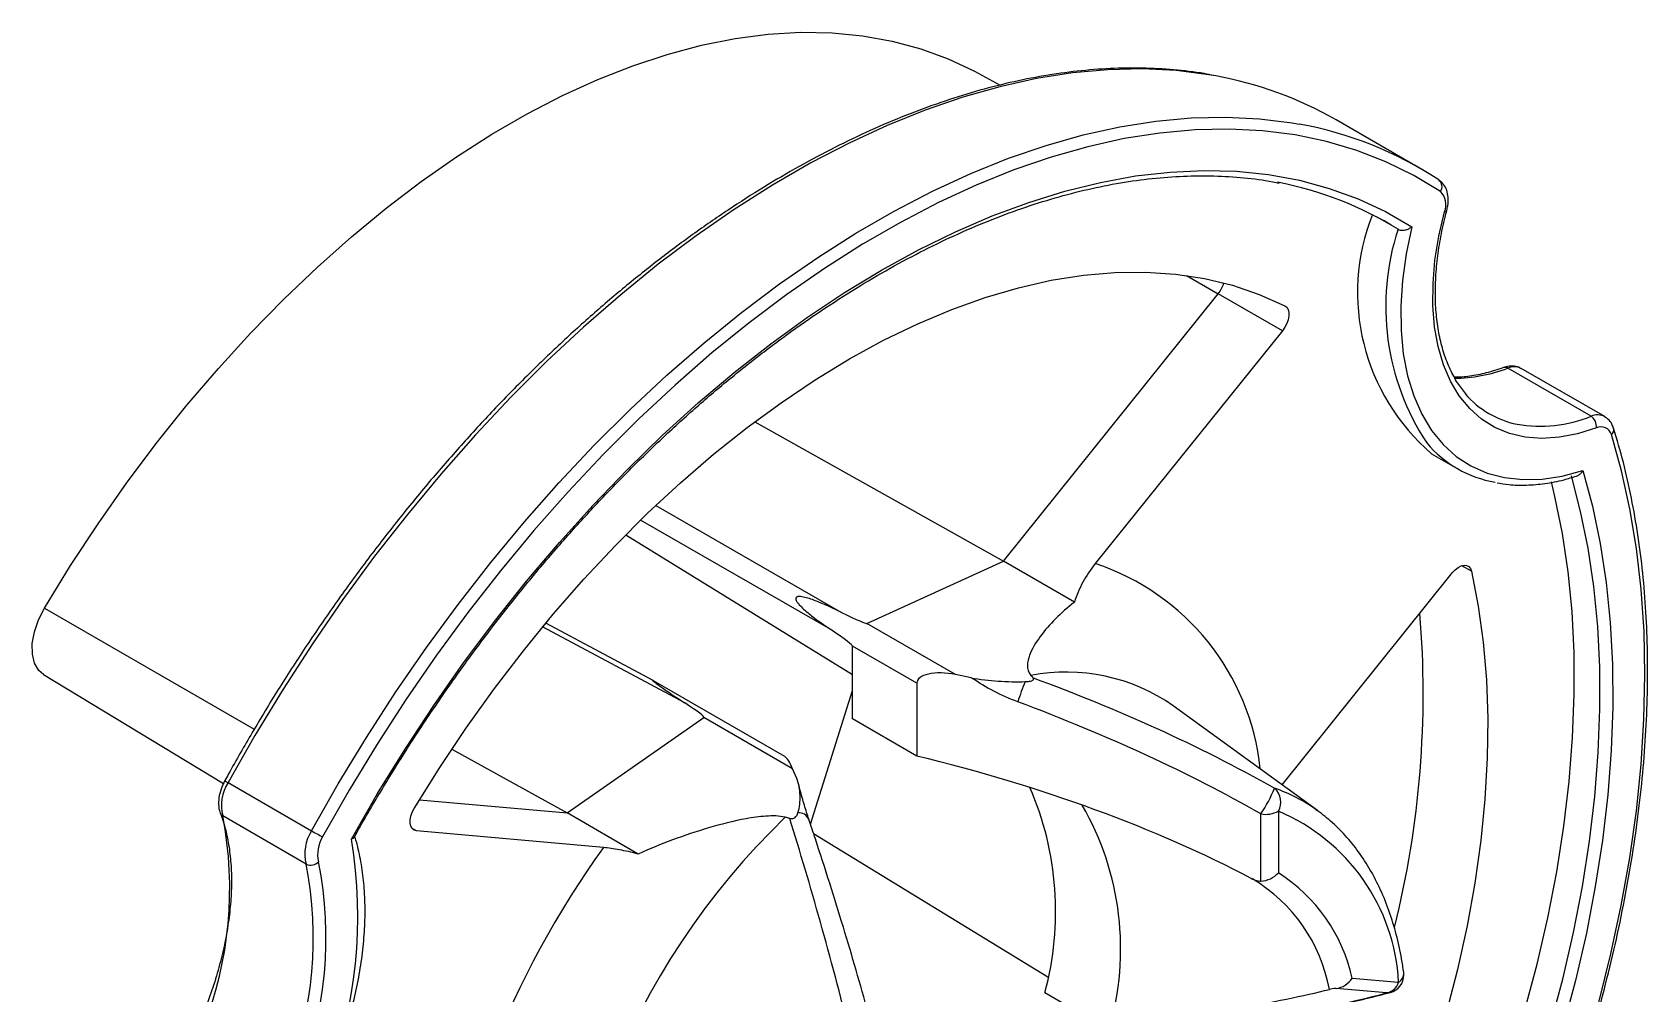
# Model space of a CAD drawing. Header units: millimetres. Extents: x 2517 to 4431, y 863 to 2540.
# Drawn here: x 3547.73 to 3565.54, y 1248.81 to 1259.41 of the extents above; entities that cross this region are included whole.
import ezdxf

# ---------------------------------------------------------------- set-up
doc = ezdxf.new("R2010")
doc.units = ezdxf.units.MM

msp = doc.modelspace()

# ---------------------------------------------------------------- linework, layer by layer
at = {"color": 7, "linetype": 'Continuous', "lineweight": 25}
for p, q in [((3558.1171, 1258.981), (3558.3995, 1258.8259)), ((3563.0216, 1257.9133), (3562.1023, 1258.4439)), ((3562.7859, 1257.2383), (3562.555, 1257.3716)), ((3558.4363, 1253.5815), (3560.805, 1256.5283)), ((3561.5122, 1256.12), (3560.805, 1256.5283)), ((3561.5122, 1256.12), (3559.4489, 1253.5534)), ((3564.9135, 1255.1771), (3563.9943, 1255.7077)), ((3565.0634, 1255.1731), (3564.1442, 1255.7038)), ((3555.6975, 1255.1177), (3558.4363, 1253.5815)), ((3563.1564, 1254.7637), (3563.4392, 1254.6004)), ((3554.2752, 1253.8716), (3556.7746, 1252.3313)), ((3556.9308, 1252.8951), (3558.4363, 1253.5815)), ((3559.2199, 1253.1291), (3558.4363, 1253.5815)), ((3561.5071, 1251.1166), (3563.386, 1253.4539)), ((3554.5756, 1252.2651), (3553.3926, 1252.8986)), ((3557.9084, 1252.3307), (3556.9308, 1252.8951)), ((3557.4817, 1252.2343), (3556.7746, 1252.6425)), ((3556.7746, 1252.3313), (3556.7746, 1252.6425)), ((3547.8555, 1252.3323), (3549.8389, 1251.1301)), ((3556.0271, 1251.4272), (3554.5804, 1252.2624)), ((3556.7746, 1251.8414), (3556.7746, 1252.3313)), ((3557.4817, 1252.2343), (3557.4817, 1251.4332)), ((3558.0825, 1252.2961), (3557.9084, 1252.3307)), ((3556.3098, 1250.6813), (3556.7746, 1252.155)), ((3561.8986, 1250.8321), (3560.3088, 1251.9872)), ((3553.6279, 1250.8057), (3555.1334, 1251.8575)), ((3556.1111, 1251.2932), (3555.1334, 1251.8575)), ((3557.4817, 1251.4332), (3556.7746, 1251.8414)), ((3552.3557, 1251.5083), (3553.6279, 1250.8057)), ((3556.1577, 1251.185), (3556.1111, 1251.2932)), ((3549.8907, 1251.1399), (3550.8099, 1250.6092)), ((3554.4116, 1250.3533), (3553.6279, 1250.8057)), ((3561.2739, 1250.0552), (3561.2739, 1250.7948)), ((3561.4671, 1250.8247), (3561.4671, 1250.1441)), ((3561.8805, 1250.845), (3561.8986, 1250.8321)), ((3550.7509, 1250.242), (3549.8317, 1250.7726)), ((3554.0295, 1250.4248), (3551.9663, 1250.6093)), ((3556.3438, 1250.5795), (3558.927, 1248.998)), ((3561.1629, 1250.087), (3561.1787, 1250.0781)), ((3562.6601, 1248.8225), (3562.1054, 1248.8721)), ((3562.2817, 1248.9851), (3562.792, 1248.9395)), ((3558.8936, 1248.8263), (3559.6007, 1248.4181))]:
    msp.add_line(p, q, dxfattribs=at)
at = {"color": 8, "linetype": 'Continuous', "lineweight": 25}
for p, q in [((3560.454, 1256.7283), (3560.805, 1256.5283)), ((3554.604, 1254.1928), (3556.6508, 1253.0159)), ((3556.5336, 1252.8264), (3554.4369, 1254.0321)), ((3563.5945, 1253.4696), (3563.4885, 1253.5308)), ((3547.866, 1253.0631), (3550.179, 1251.7293)), ((3554.923, 1252.0184), (3553.3577, 1252.8566)), ((3551.999, 1250.9514), (3553.6279, 1250.8057)), ((3551.9663, 1250.6093), (3551.9145, 1250.6392)), ((3562.7018, 1248.8278), (3562.6601, 1248.8225))]:
    msp.add_line(p, q, dxfattribs=at)
at = {"color": 7, "linetype": 'Continuous', "lineweight": 25, "flags": 128}
for points in [[(3547.866, 1253.0631), (3548.1548, 1253.5331), (3548.4571, 1253.9928), (3548.7719, 1254.4411), (3549.0985, 1254.8765), (3549.4358, 1255.298), (3549.7831, 1255.7044), (3550.1392, 1256.0945), (3550.5033, 1256.4672), (3550.8743, 1256.8215), (3551.2512, 1257.1565), (3551.6329, 1257.4712), (3552.0184, 1257.7647), (3552.4066, 1258.0363), (3552.7964, 1258.285), (3553.1867, 1258.5104), (3553.5765, 1258.7117), (3553.9647, 1258.8883), (3554.3502, 1259.0399), (3554.7319, 1259.1659), (3555.1088, 1259.266), (3555.4798, 1259.34), (3555.8438, 1259.3876), (3556.2, 1259.4088), (3556.5472, 1259.4033), (3556.8846, 1259.3714), (3557.2112, 1259.3129), (3557.526, 1259.2282), (3557.8283, 1259.1175), (3558.1171, 1258.981)], [(3563.2531, 1257.6552), (3562.9602, 1257.8319), (3562.6528, 1257.983), (3562.3317, 1258.108), (3561.9975, 1258.2068), (3561.6512, 1258.2789), (3561.2936, 1258.3243), (3560.9256, 1258.3428), (3560.5481, 1258.3344), (3560.162, 1258.2991), (3559.7683, 1258.237), (3559.368, 1258.1482), (3558.9621, 1258.033), (3558.5515, 1257.8917), (3558.1373, 1257.7245), (3557.7205, 1257.532), (3557.3022, 1257.3146), (3556.8833, 1257.0728), (3556.465, 1256.8072), (3556.0482, 1256.5186), (3555.634, 1256.2075), (3555.2235, 1255.8748), (3554.8175, 1255.5213), (3554.4172, 1255.1479), (3554.0235, 1254.7554), (3553.6375, 1254.345), (3553.26, 1253.9175), (3552.8919, 1253.4741), (3552.5343, 1253.0159), (3552.188, 1252.5439), (3551.8539, 1252.0594), (3551.5327, 1251.5635), (3551.2253, 1251.0575), (3550.9324, 1250.5426)], [(3551.249, 1250.5182), (3551.5378, 1251.0186), (3551.8409, 1251.5099), (3552.1575, 1251.9908), (3552.4867, 1252.4601), (3552.8278, 1252.9167), (3553.1798, 1253.3593), (3553.5419, 1253.7868), (3553.9131, 1254.1981), (3554.2924, 1254.5921), (3554.679, 1254.9679), (3555.0717, 1255.3244), (3555.4697, 1255.6608), (3555.8718, 1255.9762), (3556.277, 1256.2697), (3556.6844, 1256.5407), (3557.0928, 1256.7884), (3557.5012, 1257.0122), (3557.9085, 1257.2116), (3558.3137, 1257.3859), (3558.7159, 1257.5348), (3559.1138, 1257.6578), (3559.5065, 1257.7548), (3559.8931, 1257.8253), (3560.2725, 1257.8693), (3560.6437, 1257.8865), (3561.0057, 1257.8771), (3561.3577, 1257.8409), (3561.6988, 1257.7782), (3562.0281, 1257.689), (3562.3446, 1257.5735), (3562.6477, 1257.4322), (3562.9365, 1257.2653)], [(3564.9717, 1255.0486), (3564.7655, 1254.9844), (3564.5648, 1254.9461), (3564.3715, 1254.934), (3564.1874, 1254.9484), (3564.0143, 1254.9889), (3563.8537, 1255.0553), (3563.7071, 1255.147), (3563.576, 1255.2631), (3563.4614, 1255.4024), (3563.3646, 1255.5638), (3563.2863, 1255.7457), (3563.2274, 1255.9464), (3563.1884, 1256.164), (3563.1696, 1256.3966), (3563.1712, 1256.6419), (3563.1932, 1256.8976), (3563.2354, 1257.1615), (3563.2974, 1257.4309)], [(3562.9365, 1257.2653), (3562.8747, 1256.9665), (3562.8343, 1256.6746), (3562.8156, 1256.3921), (3562.8188, 1256.1214), (3562.8438, 1255.8648), (3562.8904, 1255.6245), (3562.9583, 1255.4026), (3563.0468, 1255.2011), (3563.1552, 1255.0215), (3563.2826, 1254.8656), (3563.4279, 1254.7346), (3563.5897, 1254.6296), (3563.7668, 1254.5515), (3563.9575, 1254.5011), (3564.1603, 1254.4788), (3564.3735, 1254.4847), (3564.5951, 1254.5187), (3564.8233, 1254.5807)], [(3551.9405, 1250.8553), (3552.2231, 1251.3069), (3552.5187, 1251.748), (3552.8264, 1252.1775), (3553.1454, 1252.594), (3553.4747, 1252.9964), (3553.8133, 1253.3836), (3554.1604, 1253.7544), (3554.5149, 1254.1078), (3554.8757, 1254.4426), (3555.242, 1254.7581), (3555.6125, 1255.0533), (3555.9863, 1255.3272), (3556.3622, 1255.5792), (3556.7392, 1255.8086), (3557.1162, 1256.0145), (3557.4922, 1256.1966), (3557.8659, 1256.3541), (3558.2364, 1256.4868), (3558.6027, 1256.5942), (3558.9635, 1256.6759), (3559.318, 1256.7318), (3559.6651, 1256.7618), (3560.0038, 1256.7656), (3560.333, 1256.7434), (3560.652, 1256.6951), (3560.9597, 1256.6209), (3561.2553, 1256.521), (3561.5379, 1256.3958)], [(3561.5379, 1256.3958), (3561.5592, 1256.3791), (3561.5741, 1256.3538), (3561.5818, 1256.3213), (3561.582, 1256.2833), (3561.5744, 1256.2419), (3561.5597, 1256.1994), (3561.5386, 1256.158), (3561.5122, 1256.12)], [(3564.999, 1248.718), (3565.1326, 1249.2535), (3565.2462, 1249.7847), (3565.3396, 1250.3101), (3565.4126, 1250.8285), (3565.4649, 1251.3386), (3565.4965, 1251.8391), (3565.5073, 1252.3289), (3565.4973, 1252.8066), (3565.4664, 1253.2711), (3565.4148, 1253.7213), (3565.3425, 1254.156), (3565.2498, 1254.5742), (3565.1369, 1254.9748)], [(3564.8233, 1254.5807), (3564.9291, 1254.1862), (3565.0148, 1253.7744), (3565.0801, 1253.3464), (3565.1249, 1252.9034), (3565.1491, 1252.4465), (3565.1526, 1251.9768), (3565.1355, 1251.4955), (3565.0976, 1251.0039), (3565.0392, 1250.5033), (3564.9604, 1249.9949), (3564.8614, 1249.4801), (3564.7424, 1248.9601), (3564.6038, 1248.4363)], [(3564.1815, 1248.622), (3564.3184, 1249.138), (3564.4362, 1249.6502), (3564.5344, 1250.1575), (3564.6129, 1250.6585), (3564.6714, 1251.1519), (3564.7097, 1251.6366), (3564.7279, 1252.1112), (3564.7258, 1252.5746), (3564.7035, 1253.0256), (3564.661, 1253.4631), (3564.5984, 1253.8859), (3564.5158, 1254.2929), (3564.4764, 1254.4545)], [(3564.4643, 1248.4588), (3564.6013, 1248.9747), (3564.719, 1249.4869), (3564.8172, 1249.9942), (3564.8957, 1250.4952), (3564.9542, 1250.9886), (3564.9926, 1251.4733), (3565.0108, 1251.9479), (3565.0087, 1252.4113), (3564.9863, 1252.8623), (3564.9438, 1253.2998), (3564.8812, 1253.7226), (3564.7987, 1254.1297), (3564.6964, 1254.52)], [(3563.5945, 1253.4696), (3563.6695, 1253.0861), (3563.7245, 1252.687), (3563.7595, 1252.2736), (3563.7744, 1251.847), (3563.769, 1251.4084), (3563.7434, 1250.9591), (3563.6977, 1250.5004), (3563.632, 1250.0336), (3563.5464, 1249.5601), (3563.4414, 1249.0811), (3563.317, 1248.5982)], [(3563.386, 1253.4539), (3563.4162, 1253.4864), (3563.4487, 1253.5117), (3563.4816, 1253.5284), (3563.5131, 1253.5356), (3563.5416, 1253.5329), (3563.5654, 1253.5205), (3563.5834, 1253.499), (3563.5945, 1253.4696)], [(3547.8555, 1252.3323), (3547.8031, 1252.3772), (3547.757, 1252.4559), (3547.7331, 1252.5568), (3547.7326, 1252.6745), (3547.7556, 1252.8027), (3547.8009, 1252.9346), (3547.866, 1253.0631)], [(3551.9663, 1250.6093), (3551.9399, 1250.6168), (3551.9187, 1250.6338), (3551.904, 1250.6593), (3551.8965, 1250.692), (3551.8966, 1250.7301), (3551.9043, 1250.7715), (3551.9192, 1250.814), (3551.9405, 1250.8553)]]:
    msp.add_lwpolyline(points, dxfattribs=at)
at = {"color": 8, "linetype": 'Continuous', "lineweight": 25, "flags": 128}
for points in [[(3560.7771, 1258.9275), (3560.6995, 1258.9411), (3560.3389, 1258.9869), (3559.9678, 1259.0056), (3559.5871, 1258.9971), (3559.1978, 1258.9615), (3558.8008, 1258.8989), (3558.3972, 1258.8094), (3557.9878, 1258.6932), (3557.5738, 1258.5507), (3557.1561, 1258.3821), (3556.7358, 1258.188), (3556.314, 1257.9687), (3555.8916, 1257.7249), (3555.4698, 1257.4571), (3555.0495, 1257.166), (3554.6318, 1256.8523), (3554.2178, 1256.5168), (3553.8084, 1256.1603), (3553.4048, 1255.7838), (3553.0078, 1255.3881), (3552.6185, 1254.9742), (3552.2378, 1254.5431), (3551.8667, 1254.096), (3551.5061, 1253.6339), (3551.1569, 1253.1579), (3550.8199, 1252.6693), (3550.496, 1252.1693), (3550.186, 1251.659), (3549.8907, 1251.1399)], [(3550.8099, 1250.6092), (3551.1053, 1251.1284), (3551.4153, 1251.6386), (3551.7391, 1252.1387), (3552.0761, 1252.6273), (3552.4253, 1253.1032), (3552.7859, 1253.5653), (3553.157, 1254.0124), (3553.5377, 1254.4435), (3553.927, 1254.8574), (3554.324, 1255.2531), (3554.7277, 1255.6297), (3555.137, 1255.9861), (3555.5511, 1256.3216), (3555.9687, 1256.6353), (3556.389, 1256.9264), (3556.8109, 1257.1942), (3557.2332, 1257.4381), (3557.6551, 1257.6573), (3558.0754, 1257.8515), (3558.493, 1258.02), (3558.9071, 1258.1625), (3559.3164, 1258.2787), (3559.7201, 1258.3682), (3560.1171, 1258.4308), (3560.5064, 1258.4664), (3560.8871, 1258.4749), (3561.2582, 1258.4562), (3561.6188, 1258.4105), (3561.6978, 1258.3966)], [(3563.2974, 1257.4309), (3563.309, 1257.4338), (3563.3175, 1257.4381), (3563.3224, 1257.4438), (3563.3234, 1257.4462)]]:
    msp.add_lwpolyline(points, dxfattribs=at)
at = {"color": 7, "linetype": 'Continuous', "lineweight": 25}
for centre, radius, start, end in [((3560.0391, 1254.8473), 4.1464, 60.15959, 79.74793), ((3560.9676, 1254.346), 4.1158, 56.58511, 79.78024), ((3560.7289, 1253.923), 3.9016, 58.18288, 79.23262), ((3563.1809, 1257.709), 0.09, 323.32042, 53.73584), ((3563.1105, 1257.5105), 0.2032, 336.92784, 45.41061), ((3564.682, 1256.5414), 2.3426, 158.45758, 229.36451), ((3560.5426, 1256.7393), 0.3368, 321.19114, 343.99173), ((3564.3, 1256.0917), 1.0217, 220.95843, 258.57819), ((3564.8386, 1255.0657), 0.1342, 352.68658, 56.07036), ((3565.0241, 1254.944), 0.117, 15.28405, 116.56771), ((3564.0756, 1255.7028), 1.272, 220.08433, 260.01613), ((3552.3672, 1252.1246), 10.696, 346.03087, 4.73222), ((3561.3924, 1251.1176), 2.9433, 157.30708, 161.93023), ((3550.287, 1250.8878), 0.4696, 147.53839, 194.19259), ((3555.5745, 1249.7198), 3.4373, 344.93362, 23.41568), ((3559.91, 1251.7085), 1.6416, 326.17958, 337.38756), ((3561.2909, 1250.9254), 0.2029, 330.23068, 48.46929), ((3556.5574, 1249.309), 3.1711, 343.68293, 29.95048), ((3561.326, 1251.0973), 0.307, 260.2289, 297.35717), ((3560.6292, 1248.8276), 2.1658, 2.96182, 67.23952), ((3545.6993, 1249.9735), 4.2089, 306.64403, 10.94461), ((3561.7085, 1244.8569), 8.188, 133.88748, 183.70116), ((3546.2381, 1249.6649), 5.083, 307.92422, 9.66442), ((3551.2062, 1250.3571), 0.4696, 147.53839, 194.19259), ((3552.1568, 1252.9416), 2.6934, 239.99634, 242.962), ((3551.2296, 1250.3536), 0.3522, 147.53839, 194.19259), ((3546.641, 1249.4325), 4.3284, 306.47032, 11.11832), ((3550.8017, 1250.3514), 0.1207, 245.0979, 315.75098), ((3562.2847, 1244.4436), 10.1944, 144.07518, 173.51346), ((3546.6454, 1249.4324), 4.1846, 306.43397, 11.15467), ((3560.4749, 1248.581), 1.8514, 12.60626, 57.59509), ((3562.6506, 1249.0211), 0.2, 284.83607, 0), ((3562.6506, 1249.0211), 0.2, 0, 7.97918), ((3562.6267, 1248.993), 0.1738, 281.07468, 342.05894)]:
    msp.add_arc(centre, radius, start, end, dxfattribs=at)
at = {"color": 8, "linetype": 'Continuous', "lineweight": 25}
for centre, radius, start, end in [((3565.38, 1256.3885), 2.7298, 161.85992, 213.45191), ((3563.4011, 1257.24), 1.6431, 270.07077, 291.1627), ((3563.9642, 1255.6619), 0.0548, 56.77702, 108.04547), ((3564.0651, 1255.5479), 0.1748, 63.09211, 113.89294), ((3564.3556, 1256.5425), 1.475, 259.92962, 292.22301), ((3564.9844, 1255.021), 0.1714, 62.22828, 114.42392), ((3565.0947, 1255.0293), 0.0689, 307.80246, 13.73131), ((3558.6094, 1251.0169), 2.6718, 5.88528, 71.68721), ((3559.1289, 1250.2959), 2.0622, 55.09888, 100.87768), ((3549.9946, 1251.3457), 0.2306, 232.68605, 243.21157), ((3560.8513, 1249.3905), 1.7818, 54.7175, 71.20288), ((3549.8605, 1250.8252), 0.06, 201.52689, 241.26335), ((3556.1828, 1250.688), 0.119, 24.34, 95.65184), ((3560.2762, 1248.5433), 1.7811, 10.24666, 59.50841), ((3562.7274, 1249.0423), 0.1215, 302.16057, 3.08907)]:
    msp.add_arc(centre, radius, start, end, dxfattribs=at)
at = {"color": 7, "linetype": 'Continuous', "lineweight": 25}
for centre, major_axis, ratio, start_param, end_param in [((3548.814, 1257.4014), (8.1178, -4.5054), 0.013391, 6.0266319, 6.2732911), ((3548.814, 1257.4014), (7.9603, -4.7601), 0.0151123, 0.0090367, 0.2556959), ((3557.868, 1252.1746), (0.3852, -0.0721), 0.4107788, 1.5428166, 3.2183327), ((3547.0462, 1256.3809), (8.0881, -4.5224), 0.0166634, 6.2751127, 6.521772), ((3553.4794, 1248.7317), (11.0098, -2.0514), 0.4062791, 0.8626083, 1.1646979), ((3556.1003, 1251.1541), (-0.0873, 0.2759), 0.2019379, 5.1758749, 6.0659115), ((3555.8508, 1248.3649), (8.0095, -1.4985), 0.4102814, 0.9239104, 1.4429589), ((3555.778, 1248.4684), (7.0383, 0.7135), 0.072975, 5.2791394, 5.7981879), ((3553.8406, 1248.2177), (9.6616, 0.984), 0.0724335, 5.5530386, 5.8551281)]:
    msp.add_ellipse(centre, major_axis=major_axis, ratio=ratio, start_param=start_param, end_param=end_param, dxfattribs=at)
for points, knots in [([(3560.7553, 1258.9326), (3560.7198, 1258.94), (3560.5755, 1258.9698), (3560.3126, 1258.9983), (3559.9674, 1259.018), (3559.6132, 1259.0126), (3559.2516, 1258.9844), (3558.8833, 1258.9327), (3558.509, 1258.8578), (3558.1296, 1258.7598), (3557.746, 1258.6391), (3557.3589, 1258.4957), (3556.9692, 1258.3301), (3556.5777, 1258.1425), (3556.1853, 1257.9336), (3555.7927, 1257.7035), (3555.401, 1257.453), (3555.0107, 1257.1826), (3554.6229, 1256.8927), (3554.2383, 1256.5841), (3553.8576, 1256.2574), (3553.4818, 1255.9133), (3553.1116, 1255.5526), (3552.7477, 1255.176), (3552.391, 1254.7843), (3552.0422, 1254.3783), (3551.7019, 1253.959), (3551.3711, 1253.5272), (3551.0502, 1253.0837), (3550.74, 1252.6296), (3550.4412, 1252.1659), (3550.1595, 1251.7017), (3549.9668, 1251.3653), (3549.8687, 1251.1874), (3549.8549, 1251.1623)], [0, 0, 0, 0, 0.0106712, 0.0433582, 0.0760793, 0.108835, 0.1416237, 0.1744418, 0.2072852, 0.240149, 0.2730287, 0.30592, 0.3388195, 0.3717239, 0.4046309, 0.4375385, 0.4704449, 0.5033494, 0.5362513, 0.5691503, 0.6020463, 0.6349391, 0.667829, 0.700716, 0.7336003, 0.7664823, 0.7993622, 0.8322402, 0.8651168, 0.8979922, 0.9308667, 0.9637408, 0.9948854, 1, 1, 1, 1]), ([(3551.2828, 1250.5399), (3551.3051, 1250.5799), (3551.4145, 1250.7761), (3551.62, 1251.1237), (3551.9038, 1251.5785), (3552.1996, 1252.0239), (3552.5062, 1252.4592), (3552.823, 1252.8833), (3553.1493, 1253.2953), (3553.4843, 1253.6942), (3553.8273, 1254.0791), (3554.1775, 1254.4493), (3554.5341, 1254.8037), (3554.8963, 1255.1418), (3555.2632, 1255.4626), (3555.6341, 1255.7654), (3556.008, 1256.0497), (3556.3841, 1256.3147), (3556.7615, 1256.5599), (3557.1394, 1256.7847), (3557.517, 1256.9886), (3557.8933, 1257.1713), (3558.2675, 1257.3322), (3558.6387, 1257.4712), (3559.0062, 1257.5878), (3559.369, 1257.6819), (3559.7265, 1257.7532), (3560.0778, 1257.8017), (3560.4221, 1257.8271), (3560.7589, 1257.83), (3561.0866, 1257.808), (3561.3261, 1257.7797), (3561.453, 1257.7516), (3561.4771, 1257.7463)], [0, 0, 0, 0, 0.0086928, 0.0426105, 0.0765303, 0.1104495, 0.1443677, 0.1782845, 0.2121995, 0.2461123, 0.2800226, 0.31393, 0.3478341, 0.3817347, 0.4156314, 0.4495241, 0.4834127, 0.5172971, 0.5511775, 0.5850543, 0.6189282, 0.6528003, 0.6866718, 0.7205442, 0.75442, 0.7883025, 0.8221957, 0.8561045, 0.8900345, 0.9239916, 0.9579819, 0.9920109, 1, 1, 1, 1]), ([(3563.3234, 1257.4462), (3563.3273, 1257.4632), (3563.3387, 1257.5124), (3563.3417, 1257.5889), (3563.3256, 1257.668), (3563.2922, 1257.7345), (3563.2557, 1257.7645), (3563.2377, 1257.7793)], [0, 0, 0, 0, 0.1296242, 0.375118, 0.5953378, 0.8000205, 1, 1, 1, 1]), ([(3563.5454, 1255.4094), (3563.5141, 1255.4475), (3563.449, 1255.5268), (3563.3681, 1255.6723), (3563.2997, 1255.8382), (3563.2482, 1256.0209), (3563.2136, 1256.2184), (3563.1962, 1256.4295), (3563.1964, 1256.6523), (3563.2141, 1256.8851), (3563.2495, 1257.1259), (3563.2893, 1257.3144), (3563.3171, 1257.4218), (3563.3234, 1257.4462)], [0, 0, 0, 0, 0.0916963, 0.1910509, 0.2895397, 0.3874083, 0.4849056, 0.582222, 0.6794819, 0.7767427, 0.8740471, 0.9714155, 1, 1, 1, 1]), ([(3562.7859, 1257.2383), (3562.793, 1257.2342), (3562.8015, 1257.2311), (3562.8105, 1257.2293), (3562.8195, 1257.2274), (3562.8294, 1257.2267), (3562.8392, 1257.2272), (3562.8496, 1257.2276), (3562.8603, 1257.2292), (3562.8705, 1257.2318), (3562.8821, 1257.2348), (3562.8935, 1257.239), (3562.9039, 1257.2442), (3562.9153, 1257.2498), (3562.9259, 1257.2565), (3562.935, 1257.264), (3562.9355, 1257.2644), (3562.936, 1257.2648), (3562.9365, 1257.2653)], [0, 0, 0, 0, 0.00003020971, 0.00003020971, 0.00003020971, 0.00006030845, 0.00006030845, 0.00006030845, 0.00009198651, 0.00009198651, 0.00009198651, 0.00012784195, 0.00012784195, 0.00012784195, 0.00016695095, 0.00016695095, 0.00016695095, 0.00016908579, 0.00016908579, 0.00016908579, 0.00016908579]), ([(3563.9471, 1255.7139), (3563.9145, 1255.7024), (3563.8196, 1255.669), (3563.6666, 1255.6312), (3563.5189, 1255.6078), (3563.436, 1255.6082), (3563.4084, 1255.6084)], [0, 0, 0, 0, 0.1730183, 0.50363126, 0.83467583, 1, 1, 1, 1]), ([(3564.1441, 1255.6998), (3564.1353, 1255.706), (3564.1071, 1255.7257), (3564.0479, 1255.7338), (3563.9904, 1255.7285), (3563.9573, 1255.7173), (3563.9471, 1255.7139)], [0, 0, 0, 0, 0.15742, 0.504144, 0.8478979, 1, 1, 1, 1]), ([(3565.1616, 1255.0456), (3565.1557, 1255.0612), (3565.1414, 1255.0986), (3565.1088, 1255.1442), (3565.0757, 1255.1624), (3565.0628, 1255.1695)], [0, 0, 0, 0, 0.30439268, 0.73091609, 1, 1, 1, 1]), ([(3558.9703, 1239.0615), (3559.0372, 1239.1185), (3559.2311, 1239.2836), (3559.5485, 1239.5703), (3559.9203, 1239.9267), (3560.2858, 1240.2994), (3560.6444, 1240.6874), (3560.9953, 1241.0898), (3561.3378, 1241.5058), (3561.6711, 1241.9346), (3561.9946, 1242.3752), (3562.3075, 1242.8267), (3562.6092, 1243.2881), (3562.8991, 1243.7584), (3563.1766, 1244.2368), (3563.4411, 1244.722), (3563.6919, 1245.2132), (3563.9287, 1245.7093), (3564.1508, 1246.2092), (3564.3578, 1246.712), (3564.5493, 1247.2164), (3564.7249, 1247.7215), (3564.8841, 1248.2262), (3565.0267, 1248.7294), (3565.1523, 1249.2301), (3565.2607, 1249.7272), (3565.3515, 1250.2197), (3565.4247, 1250.7065), (3565.4801, 1251.1867), (3565.5175, 1251.6591), (3565.5368, 1252.1228), (3565.5379, 1252.5769), (3565.5209, 1253.0203), (3565.4858, 1253.4521), (3565.4326, 1253.8715), (3565.3611, 1254.2771), (3565.2728, 1254.6706), (3565.1988, 1254.9203), (3565.1616, 1255.0456)], [0, 0, 0, 0, 0.0148188, 0.0429616, 0.0711035, 0.0992429, 0.12738, 0.155515, 0.1836482, 0.2117797, 0.2399098, 0.268039, 0.2961673, 0.3242951, 0.3524227, 0.3805504, 0.4086783, 0.4368069, 0.4649362, 0.4930667, 0.5211987, 0.5493323, 0.577468, 0.6056059, 0.6337463, 0.6618895, 0.6900356, 0.7181848, 0.7463371, 0.7744926, 0.802651, 0.8308122, 0.8589755, 0.8871402, 0.9153048, 0.9434676, 0.9716262, 1, 1, 1, 1]), ([(3564.7514, 1254.5169), (3564.7585, 1254.5196), (3564.7758, 1254.5259), (3564.8008, 1254.5474), (3564.8163, 1254.5681), (3564.8229, 1254.5801), (3564.8233, 1254.5807)], [0, 0, 0, 0, 0.2445268, 0.5959889, 0.979106, 1, 1, 1, 1]), ([(3563.8775, 1254.4447), (3563.9199, 1254.4372), (3564.0246, 1254.4186), (3564.2013, 1254.4157), (3564.405, 1254.4334), (3564.589, 1254.4676), (3564.7057, 1254.5039), (3564.751, 1254.5179)], [0, 0, 0, 0, 0.1571428, 0.3875678, 0.6193076, 0.8522709, 1, 1, 1, 1]), ([(3556.6508, 1253.0159), (3556.5716, 1253.0547), (3556.4915, 1253.0925), (3556.3674, 1253.1433), (3556.3255, 1253.1594), (3556.2604, 1253.179), (3556.2383, 1253.1848), (3556.204, 1253.1901), (3556.1924, 1253.1913), (3556.1687, 1253.1899), (3556.1532, 1253.1867), (3556.1447, 1253.162), (3556.151, 1253.1503), (3556.1621, 1253.1304), (3556.1688, 1253.1213), (3556.1899, 1253.0953), (3556.2055, 1253.0795), (3556.2535, 1253.0339), (3556.2875, 1253.006), (3556.3908, 1252.9251), (3556.462, 1252.8751), (3556.5336, 1252.8264)], [0, 0, 0, 0, 0.25, 0.25, 0.375, 0.375, 0.4375, 0.4375, 0.46875, 0.46875, 0.5, 0.5, 0.53125, 0.53125, 0.5625, 0.5625, 0.625, 0.625, 0.75, 0.75, 1, 1, 1, 1]), ([(3559.2199, 1253.1291), (3559.0688, 1253.0108), (3558.9421, 1252.8853), (3558.7937, 1252.6846), (3558.7508, 1252.6153), (3558.7104, 1252.5074), (3558.7009, 1252.4706), (3558.6998, 1252.3958), (3558.7074, 1252.3573), (3558.7397, 1252.3211)], [0, 0, 0, 0, 0.5, 0.5, 0.75, 0.75, 0.875, 0.875, 1, 1, 1, 1]), ([(3554.5804, 1252.2624), (3554.5793, 1252.263), (3554.5767, 1252.2645), (3554.5731, 1252.2664), (3554.5702, 1252.2677), (3554.5686, 1252.2679), (3554.57, 1252.2654), (3554.5914, 1252.2469), (3554.7041, 1252.1635), (3554.8278, 1252.0815), (3554.923, 1252.0184)], [0, 0, 0, 0, 0.0059833, 0.0148918, 0.023845, 0.0341086, 0.0508965, 0.0997374, 0.3072946, 1, 1, 1, 1]), ([(3558.0825, 1252.2961), (3558.1799, 1252.2767), (3558.2788, 1252.2658), (3558.4783, 1252.2522), (3558.5787, 1252.2486), (3558.6769, 1252.2531)], [0, 0, 0, 0, 0.5, 0.5, 1, 1, 1, 1]), ([(3558.6769, 1252.2531), (3558.6928, 1252.2539), (3558.7086, 1252.2551), (3558.7235, 1252.2575), (3558.732, 1252.2588), (3558.7403, 1252.2605), (3558.7477, 1252.2629), (3558.7528, 1252.2646), (3558.7574, 1252.2666), (3558.7611, 1252.269), (3558.764, 1252.2708), (3558.7662, 1252.2729), (3558.7677, 1252.2752), (3558.7691, 1252.2775), (3558.7696, 1252.28), (3558.7694, 1252.2826), (3558.7691, 1252.2856), (3558.7676, 1252.2888), (3558.7654, 1252.2918), (3558.7647, 1252.2928), (3558.7639, 1252.2937), (3558.7631, 1252.2947)], [0, 0, 0, 0, 0.00004878301, 0.00004878301, 0.00004878301, 0.00007663071, 0.00007663071, 0.00007663071, 0.00009554577, 0.00009554577, 0.00009554577, 0.00011004915, 0.00011004915, 0.00011004915, 0.0001246182, 0.0001246182, 0.0001246182, 0.00014250014, 0.00014250014, 0.00014250014, 0.00014830304, 0.00014830304, 0.00014830304, 0.00014830304]), ([(3549.8549, 1251.1623), (3549.8466, 1251.1462), (3549.8228, 1251.1002), (3549.7957, 1251.0193), (3549.7822, 1250.9238), (3549.7884, 1250.8515), (3549.8013, 1250.8133), (3549.8047, 1250.8032)], [0, 0, 0, 0, 0.1341861, 0.385133, 0.6410203, 0.9044508, 1, 1, 1, 1]), ([(3556.171, 1250.8065), (3556.1914, 1250.8706), (3556.1962, 1250.9342), (3556.1934, 1251.0611), (3556.1837, 1251.1246), (3556.1577, 1251.185)], [0, 0, 0, 0, 0.5, 0.5, 1, 1, 1, 1]), ([(3556.2913, 1250.7377), (3556.2872, 1250.7495), (3556.2666, 1250.8101), (3556.2296, 1250.9336), (3556.196, 1251.0521), (3556.1797, 1251.1192), (3556.1787, 1251.1232)], [0, 0, 0, 0, 0.1030785, 0.530379, 0.9719781, 1, 1, 1, 1]), ([(3549.8047, 1250.8032), (3549.8154, 1250.7735), (3549.8465, 1250.6869), (3549.886, 1250.5304), (3549.9168, 1250.3299), (3549.9301, 1250.1159), (3549.926, 1249.8907), (3549.9042, 1249.6559), (3549.865, 1249.4136), (3549.8085, 1249.1658), (3549.7353, 1248.9148), (3549.6457, 1248.6625), (3549.5407, 1248.4113), (3549.421, 1248.1634), (3549.2876, 1247.9207), (3549.1418, 1247.6856), (3548.9848, 1247.4599), (3548.8179, 1247.2457), (3548.6426, 1247.0446), (3548.4605, 1246.8589), (3548.2994, 1246.7123), (3548.199, 1246.6316), (3548.1621, 1246.602)], [0, 0, 0, 0, 0.027248, 0.0796845, 0.1320173, 0.1842712, 0.2365052, 0.2887447, 0.3410111, 0.393313, 0.4456513, 0.4980222, 0.5504197, 0.6028367, 0.6552652, 0.7076971, 0.7601225, 0.812532, 0.8649171, 0.9172698, 0.9695825, 1, 1, 1, 1]), ([(3556.0805, 1250.7461), (3556.0855, 1250.7448), (3556.0908, 1250.7439), (3556.0963, 1250.7435), (3556.1018, 1250.7432), (3556.1077, 1250.7434), (3556.1132, 1250.7444), (3556.1182, 1250.7453), (3556.123, 1250.7468), (3556.1273, 1250.7488), (3556.1325, 1250.7511), (3556.137, 1250.7541), (3556.1409, 1250.7573), (3556.1476, 1250.7628), (3556.1527, 1250.7691), (3556.1569, 1250.7754), (3556.1634, 1250.7855), (3556.1677, 1250.796), (3556.171, 1250.8065)], [0, 0, 0, 0, 0.00001678853, 0.00001678853, 0.00001678853, 0.00003385531, 0.00003385531, 0.00003385531, 0.00004908839, 0.00004908839, 0.00004908839, 0.00006741658, 0.00006741658, 0.00006741658, 0.0000991218, 0.0000991218, 0.0000991218, 0.00014899221, 0.00014899221, 0.00014899221, 0.00014899221]), ([(3562.8487, 1249.0489), (3562.8412, 1249.0983), (3562.8195, 1249.2411), (3562.7693, 1249.4672), (3562.6922, 1249.7211), (3562.5966, 1249.9586), (3562.4835, 1250.1784), (3562.3534, 1250.3793), (3562.2068, 1250.5596), (3562.0498, 1250.7173), (3561.9344, 1250.8037), (3561.8788, 1250.8453)], [0, 0, 0, 0, 0.0632957, 0.1828536, 0.3023019, 0.4214284, 0.5400704, 0.6580675, 0.7753003, 0.891733, 1, 1, 1, 1]), ([(3556.0322, 1250.758), (3555.9653, 1250.7747), (3555.8909, 1250.775), (3555.7457, 1250.7653), (3555.6739, 1250.7549), (3555.4598, 1250.716), (3555.3214, 1250.6803), (3554.9171, 1250.5615), (3554.6582, 1250.4647), (3554.4116, 1250.3533)], [0, 0, 0, 0, 0.125, 0.125, 0.25, 0.25, 0.5, 0.5, 1, 1, 1, 1]), ([(3557.0128, 1248.3571), (3556.9905, 1248.4393), (3556.9246, 1248.6815), (3556.8113, 1249.0804), (3556.67, 1249.5569), (3556.5202, 1250.0397), (3556.3928, 1250.4336), (3556.3154, 1250.6649), (3556.2912, 1250.7371)], [0, 0, 0, 0, 0.096804, 0.285353, 0.481865, 0.6876792, 0.9024512, 1, 1, 1, 1]), ([(3549.3814, 1245.6415), (3549.4016, 1245.6584), (3549.4928, 1245.7344), (3549.6518, 1245.8823), (3549.8549, 1246.0906), (3550.0503, 1246.3143), (3550.2368, 1246.5511), (3550.4131, 1246.7997), (3550.5781, 1247.0581), (3550.7307, 1247.3248), (3550.8698, 1247.5978), (3550.9945, 1247.8753), (3551.1038, 1248.1556), (3551.1971, 1248.4365), (3551.2737, 1248.7164), (3551.333, 1248.9932), (3551.3746, 1249.2652), (3551.3981, 1249.5306), (3551.4032, 1249.7874), (3551.39, 1250.0342), (3551.3576, 1250.2685), (3551.3199, 1250.4416), (3551.2905, 1250.5336), (3551.2831, 1250.5564)], [0, 0, 0, 0, 0.0145012, 0.0654825, 0.116447, 0.1673888, 0.2183119, 0.2692211, 0.3201217, 0.3710191, 0.4219187, 0.4728246, 0.5237424, 0.5746777, 0.6256361, 0.6766229, 0.7276422, 0.7786969, 0.8297867, 0.8809063, 0.9320415, 0.9831568, 1, 1, 1, 1]), ([(3551.249, 1250.5182), (3551.2495, 1250.5184), (3551.2589, 1250.5214), (3551.2733, 1250.5278), (3551.2792, 1250.5367), (3551.2817, 1250.5405)], [0, 0, 0, 0, 0.0300916, 0.5818585, 1, 1, 1, 1]), ([(3554.4116, 1250.3533), (3554.338, 1250.3723), (3554.2694, 1250.3877), (3554.1416, 1250.4116), (3554.0819, 1250.4202), (3554.0295, 1250.4248)], [0, 0, 0, 0, 0.5, 0.5, 1, 1, 1, 1]), ([(3561.1687, 1250.084), (3561.1865, 1250.0745), (3561.2055, 1250.0666), (3561.2248, 1250.0615), (3561.2411, 1250.0572), (3561.2579, 1250.0548), (3561.2739, 1250.0552)], [0, 0, 0, 0, 0.00006050247, 0.00006050247, 0.00006050247, 0.00011136818, 0.00011136818, 0.00011136818, 0.00011136818]), ([(3561.1136, 1248.4861), (3561.1849, 1248.4994), (3561.3891, 1248.5373), (3561.706, 1248.5996), (3562.0517, 1248.672), (3562.3611, 1248.742), (3562.5719, 1248.7937), (3562.6798, 1248.822), (3562.7018, 1248.8278)], [0, 0, 0, 0, 0.1187833, 0.3399647, 0.5524655, 0.7559534, 0.9502869, 1, 1, 1, 1])]:
    msp.add_open_spline(points, degree=3, knots=knots, dxfattribs=at)
for points in [[(3559.4489, 1253.5534), (3559.3444, 1253.4234), (3559.2654, 1253.2781), (3559.2199, 1253.1291)], [(3558.5943, 1252.0306), (3558.412, 1252.0986), (3558.2417, 1252.1875), (3558.0825, 1252.2961)], [(3558.7397, 1252.3211), (3558.7475, 1252.3123), (3558.7553, 1252.3035), (3558.7631, 1252.2947)], [(3558.7631, 1252.2947), (3559.6802, 1251.9565), (3560.5781, 1251.5584), (3561.4255, 1251.0773)], [(3556.0805, 1250.7461), (3556.0643, 1250.75), (3556.0482, 1250.754), (3556.0322, 1250.758)], [(3556.744, 1248.3748), (3556.5333, 1249.2241), (3556.3096, 1250.0109), (3556.0805, 1250.7461)], [(3561.2739, 1250.0552), (3561.3445, 1250.0569), (3561.419, 1250.0934), (3561.4671, 1250.1441)], [(3562.1054, 1248.8721), (3562.0715, 1248.8687), (3562.0467, 1248.8644), (3562.0289, 1248.8601)], [(3562.1054, 1248.8721), (3562.1726, 1248.8787), (3562.2404, 1248.9246), (3562.2817, 1248.9851)]]:
    msp.add_open_spline(points, degree=3, dxfattribs=at)

doc.saveas('drawing.dxf')
